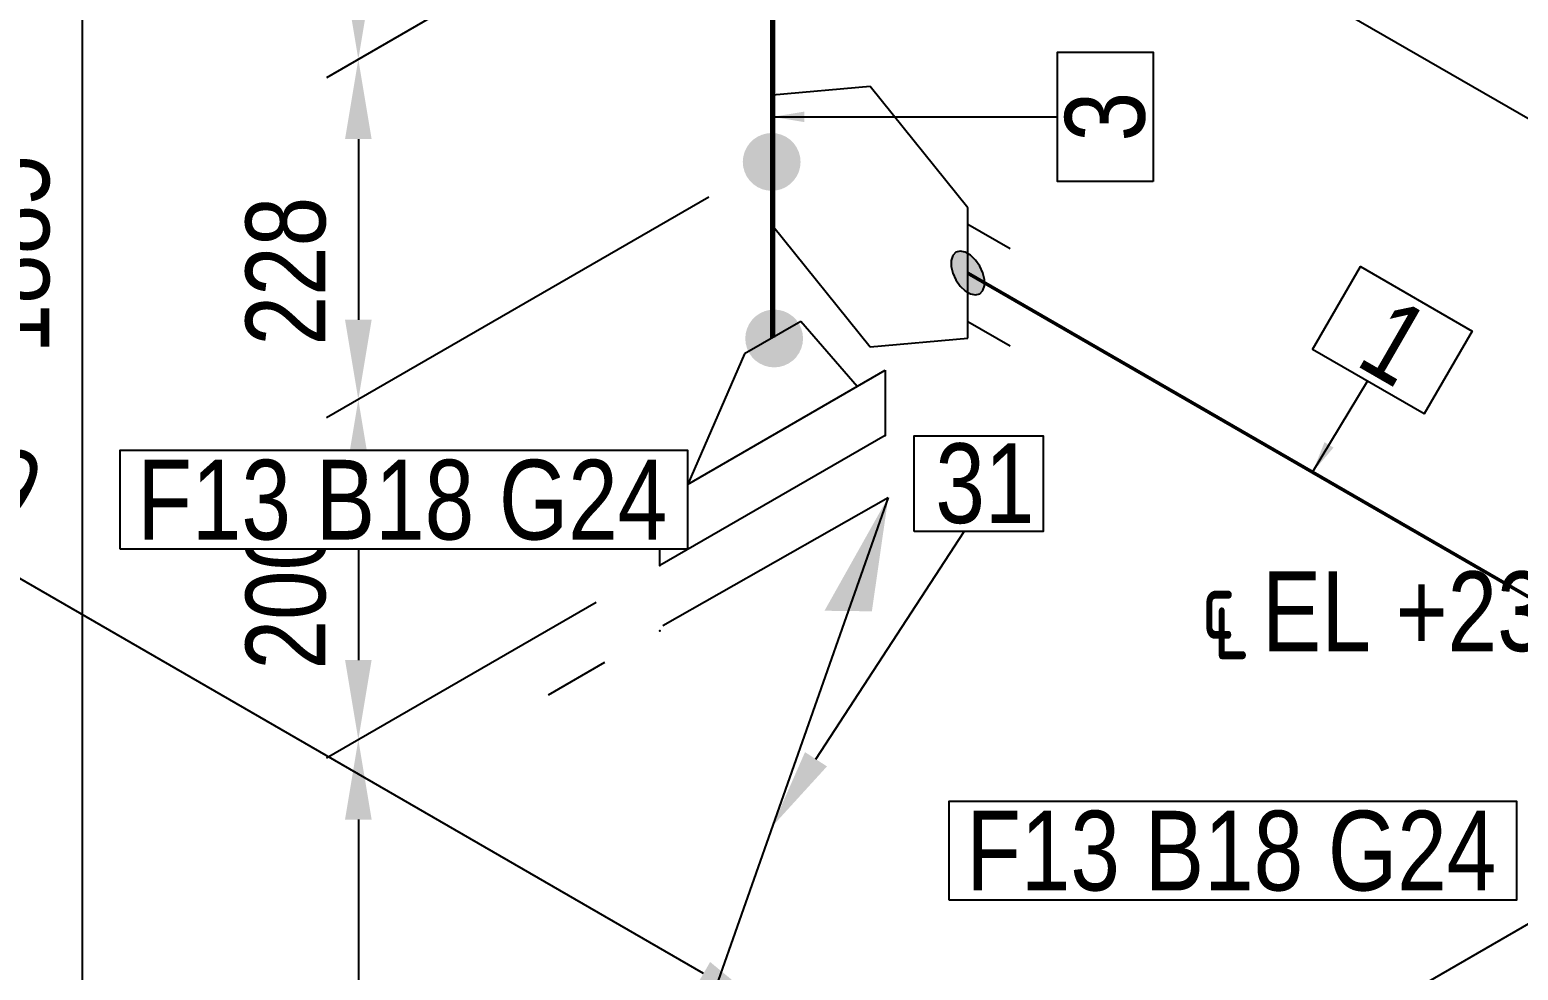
# Model space of a CAD drawing. Header units: millimetres. Extents: x 0 to 594, y 0 to 420.
# Drawn here: x 153.26 to 199.95, y 182.25 to 211.73 of the extents above; entities that cross this region are included whole.
import ezdxf
from ezdxf import colors
from ezdxf.entities.mleader import LeaderData, LeaderLine
from ezdxf.enums import TextEntityAlignment as Align
from ezdxf.math import Vec2, Vec3

# ---------------------------------------------------------------- set-up
doc = ezdxf.new("R2010")
doc.units = ezdxf.units.MM
doc.header["$LTSCALE"] = 0.25
for name, color, linetype in [('기호', 4, 'Continuous'), ('밸브', 4, 'Continuous'), ('용접', 1, 'Continuous'), ('주석', 7, 'Continuous'), ('치수', 1, 'Continuous')]:
    doc.layers.add(name, color=color, linetype=linetype)
doc.layers.add('파이프', color=3, linetype='Continuous', lineweight=70)
doc.layers.add('파이프 작은 보어', color=30, linetype='Continuous', lineweight=50)
doc.styles.add('AdskIsoAnnotation', font='arial.ttf', dxfattribs={"width": 0.8, "height": 1})
doc.styles.add('AdskIsoMetric', font='arial.ttf', dxfattribs={"width": 0.8, "height": 2.5})
doc.styles.add('AdskIsoMetric-30', font='arial.ttf', dxfattribs={"width": 0.8, "height": 2.5})
doc.styles.get("Standard").update_dxf_attribs({"font": 'arial.ttf'})
doc.dimstyles.new('AdskIsoMetric', dxfattribs={"dimtxt": 2.5, "dimasz": 2.5, "dimexe": 1, "dimexo": 2, "dimgap": 0.8, "dimtad": 1, "dimdec": 0, "dimrnd": 1, "dimzin": 0, "dimdsep": 46, "dimtxsty": 'AdskIsoMetric', "dimcen": 0, "dimclrt": 7, "dimadec": 0, "dimazin": 0, "dimtfac": 1, "dimtdec": 0, "dimtmove": 1, "dimatfit": 3, "dimfxl": 0, "dimfrac": 2, "dimtolj": 1, "dimtzin": 0, "dimarcsym": 0})

# ---------------------------------------------------------------- blocks, each defined once
blk = doc.blocks.new('화살표된 체크 밸브-2-Iso2DSkew180')
h = blk.add_hatch(color=256)
h.paths.add_polyline_path([(2.374, 6.741), (3.117, 6.732), (3.632, 10.313)], flags=0)
h.paths.add_polyline_path([(1.631, 6.75), (2.374, 6.741), (3.632, 10.313)], flags=0)
at = {"color": 0, "extrusion": (-0.707107, 0.408248, -0.57735)}
for p, q in [((3.627, 10.3), (-3.561, -10.112)), ((-3.444, 6.285), (3.627, 10.3)), ((-3.561, -10.112), (3.51, -6.097))]:
    blk.add_line(p, q, dxfattribs=at)
blk = doc.blocks.new('개스킷-1-IsoRight')
at = {"color": 0, "linetype": 'ByBlock', "lineweight": -2, "extrusion": (1, 0, 0)}
for p in [(-0.0442, 0.2296), (0.0442, 0.1786), (-0.0529, -0.1736), (0.0442, -0.2296)]:
    blk.add_point(p, dxfattribs=at)
blk = doc.blocks.new('플랜지WN-1-IsoRight')
at = {"color": 0, "linetype": 'ByBlock', "lineweight": -2, "extrusion": (0.707107, 0.408248, -0.57735)}
for p, q in [((0.0221, 0.1914), (0.1105, 0.1403)), ((0.0221, -0.2169), (0.0221, 0.1914)), ((0.0221, 0.1403), (-0.1105, 0.1148)), ((0.1105, 0.1403), (0.1105, -0.2679)), ((-0.1105, 0.1148), (-0.1105, 0.0128)), ((-0.1105, 0.0128), (0.0221, -0.1659)), ((0.1105, -0.2679), (0.0221, -0.2169))]:
    blk.add_line(p, q, dxfattribs=at)
blk = doc.blocks.new('*D70')
at = {"layer": 'Defpoints', "color": 0}
for p in [(209.138, 188.831), (209.138, 154.196), (196.148, 146.696)]:
    blk.add_point(p, dxfattribs=at)
at = {"layer": '치수', "color": 0, "lineweight": -2}
for p, q in [((207.138, 187.676), (195.148, 180.753)), ((196.148, 178.831), (196.148, 149.196)), ((207.138, 153.042), (195.148, 146.119))]:
    blk.add_line(p, q, dxfattribs=at)
at = {"layer": '치수', "color": 0}
for points in [[(195.731, 178.831), (196.564, 178.831), (196.148, 181.331)], [(195.731, 149.196), (196.564, 149.196), (196.148, 146.696)]]:
    blk.add_solid(points, dxfattribs=at)
at = {"layer": '치수', "color": 7, "insert": (193.882, 162.705), "char_height": 2.5, "attachment_point": 5, "rotation": 90, "style": 'AdskIsoMetric-30'}
blk.add_mtext('\\A1;390', dxfattribs=at)
blk = doc.blocks.new('*D71')
at = {"layer": 'Defpoints', "color": 0}
for p in [(176.56, 207.64), (209.138, 203.831), (209.138, 188.831)]:
    blk.add_point(p, dxfattribs=at)
at = {"layer": '치수', "color": 0, "lineweight": -2}
for p, q in [((178.725, 221.39), (206.973, 205.081)), ((209.138, 191.14), (209.138, 204.986))]:
    blk.add_line(p, q, dxfattribs=at)
at = {"layer": '치수', "color": 0}
for points in [[(178.934, 221.75), (178.517, 221.029), (176.56, 222.64)], [(207.181, 205.442), (206.765, 204.72), (209.138, 203.831)]]:
    blk.add_solid(points, dxfattribs=at)
at = {"layer": '치수', "color": 7, "insert": (192.629, 215.979), "char_height": 2.5, "attachment_point": 5, "rotation": 330, "style": 'AdskIsoMetric-30'}
blk.add_mtext('\\A1;303', dxfattribs=at)
blk = doc.blocks.new('*D74')
at = {"layer": 'Defpoints', "color": 0}
for p in [(143.983, 199.708), (143.983, 184.708), (176.56, 165.899)]:
    blk.add_point(p, dxfattribs=at)
at = {"layer": '치수', "color": 0, "lineweight": -2}
blk.add_line((174.395, 182.149), (146.148, 198.458), dxfattribs=at)
at = {"layer": '치수', "color": 0}
for points in [[(146.356, 198.818), (145.939, 198.097), (143.983, 199.708)], [(174.604, 182.51), (174.187, 181.788), (176.56, 180.899)]]:
    blk.add_solid(points, dxfattribs=at)
at = {"layer": '치수', "color": 7, "insert": (151.253, 198.127), "char_height": 2.5, "attachment_point": 5, "rotation": 330, "style": 'AdskIsoMetric-30'}
blk.add_mtext('\\A1;359', dxfattribs=at)
blk = doc.blocks.new('*D90')
at = {"layer": 'Defpoints', "color": 0}
for p in [(173.025, 236.675), (173.025, 216.263), (163.57, 210.804)]:
    blk.add_point(p, dxfattribs=at)
at = {"layer": '치수', "color": 0, "lineweight": -2}
for p, q in [((171.025, 235.52), (162.57, 230.639)), ((163.57, 228.716), (163.57, 213.304)), ((171.025, 215.108), (162.57, 210.227))]:
    blk.add_line(p, q, dxfattribs=at)
at = {"layer": '치수', "color": 0}
for points in [[(163.153, 228.716), (163.987, 228.716), (163.57, 231.216)], [(163.153, 213.304), (163.987, 213.304), (163.57, 210.804)]]:
    blk.add_solid(points, dxfattribs=at)
at = {"layer": '치수', "color": 7, "insert": (161.304, 219.702), "char_height": 2.5, "attachment_point": 5, "rotation": 90, "style": 'AdskIsoMetric-30'}
blk.add_mtext('\\A1;70', dxfattribs=at)
blk = doc.blocks.new('*D91')
at = {"layer": 'Defpoints', "color": 0}
for p in [(173.025, 216.263), (176.56, 207.64), (163.57, 200.14)]:
    blk.add_point(p, dxfattribs=at)
at = {"layer": '치수', "color": 0, "lineweight": -2}
for p, q in [((171.025, 215.108), (162.57, 210.227)), ((163.57, 208.304), (163.57, 202.64)), ((174.56, 206.485), (162.57, 199.562))]:
    blk.add_line(p, q, dxfattribs=at)
at = {"layer": '치수', "color": 0}
for points in [[(163.153, 208.304), (163.987, 208.304), (163.57, 210.804)], [(163.153, 202.64), (163.987, 202.64), (163.57, 200.14)]]:
    blk.add_solid(points, dxfattribs=at)
at = {"layer": '치수', "color": 7, "insert": (161.303, 204.163), "char_height": 2.5, "attachment_point": 5, "rotation": 90, "style": 'AdskIsoMetric-30'}
blk.add_mtext('\\A1;228', dxfattribs=at)
blk = doc.blocks.new('*D92')
at = {"layer": 'Defpoints', "color": 0}
for p in [(176.56, 207.64), (173.025, 194.934), (163.57, 189.475)]:
    blk.add_point(p, dxfattribs=at)
at = {"layer": '치수', "color": 0, "lineweight": -2}
for p, q in [((174.56, 206.485), (162.57, 199.562)), ((163.57, 197.64), (163.57, 191.975)), ((171.025, 193.779), (162.57, 188.898))]:
    blk.add_line(p, q, dxfattribs=at)
at = {"layer": '치수', "color": 0}
for points in [[(163.153, 197.64), (163.987, 197.64), (163.57, 200.14)], [(163.153, 191.975), (163.987, 191.975), (163.57, 189.475)]]:
    blk.add_solid(points, dxfattribs=at)
at = {"layer": '치수', "color": 7, "insert": (161.304, 194.007), "char_height": 2.5, "attachment_point": 5, "rotation": 90, "style": 'AdskIsoMetric-30'}
blk.add_mtext('\\A1;200', dxfattribs=at)
blk = doc.blocks.new('*D93')
at = {"layer": 'Defpoints', "color": 0}
for p in [(173.025, 194.934), (173.025, 174.522), (163.57, 169.063)]:
    blk.add_point(p, dxfattribs=at)
at = {"layer": '치수', "color": 0, "lineweight": -2}
for p, q in [((171.025, 193.779), (162.57, 188.898)), ((163.57, 186.975), (163.57, 171.563)), ((171.025, 173.367), (162.57, 168.486))]:
    blk.add_line(p, q, dxfattribs=at)
at = {"layer": '치수', "color": 0}
for points in [[(163.153, 186.975), (163.987, 186.975), (163.57, 189.475)], [(163.153, 171.563), (163.987, 171.563), (163.57, 169.063)]]:
    blk.add_solid(points, dxfattribs=at)
at = {"layer": '치수', "color": 7, "insert": (161.304, 178.977), "char_height": 2.5, "attachment_point": 5, "rotation": 90, "style": 'AdskIsoMetric-30'}
blk.add_mtext('\\A1;502', dxfattribs=at)
blk = doc.blocks.new('개스킷 해치 표식-1-IsoRight')
at = {"linetype": 'ByBlock', "lineweight": -2, "extrusion": (0.707107, 0.408248, -0.57735)}
blk.add_line((0, 0), (0, 0.1021), dxfattribs=at)
blk = doc.blocks.new('*D96')
at = {"layer": 'Defpoints', "color": 0}
for p in [(176.56, 275.675), (173.025, 151.152), (154.91, 140.693)]:
    blk.add_point(p, dxfattribs=at)
at = {"layer": '치수', "color": 0, "lineweight": -2}
for p, q in [((174.56, 274.521), (153.91, 262.598)), ((154.91, 260.675), (154.91, 143.193)), ((171.025, 149.997), (153.91, 140.116))]:
    blk.add_line(p, q, dxfattribs=at)
at = {"layer": '치수', "color": 0}
for points in [[(154.493, 260.675), (155.326, 260.675), (154.91, 263.175)], [(154.493, 143.193), (155.326, 143.193), (154.91, 140.693)]]:
    blk.add_solid(points, dxfattribs=at)
at = {"layer": '치수', "color": 7, "insert": (152.643, 204.689), "char_height": 2.5, "attachment_point": 5, "rotation": 90, "style": 'AdskIsoMetric-30'}
blk.add_mtext('\\A1;1885', dxfattribs=at)
blk = doc.blocks.new('Olet1-1-Iso2DSkew180')
at = {"color": 0, "linetype": 'ByBlock', "lineweight": -2, "extrusion": (-0.707107, -0.408248, 0.57735)}
for p, q in [((3.062, 2.315), (0, 2.041)), ((0, 2.041), (0, -2.041)), ((6.124, -1.494), (3.062, 2.315)), ((6.124, -5.577), (6.124, -1.494)), ((0, -2.041), (3.062, -5.85)), ((3.062, -5.85), (6.124, -5.577))]:
    blk.add_line(p, q, dxfattribs=at)
blk = doc.blocks.new('SocketWeld-2-IsoRight')
blk.add_hatch(color=256).paths.add_polyline_path([(0.0055, -0.0435), (0.0057, -0.0436), (0.006, -0.0436), (0.0062, -0.0436), (0.0064, -0.0437), (0.0066, -0.0437), (0.0068, -0.0438), (0.007, -0.0438), (0.0072, -0.0439), (0.0075, -0.0439), (0.0077, -0.0439), (0.0079, -0.044), (0.0081, -0.044), (0.0083, -0.0441), (0.0085, -0.0441), (0.0088, -0.0442), (0.009, -0.0442), (0.0092, -0.0443), (0.0094, -0.0443), (0.0096, -0.0443), (0.0098, -0.0444), (0.01, -0.0444), (0.0103, -0.0445), (0.0105, -0.0445), (0.0107, -0.0446), (0.0109, -0.0446), (0.0111, -0.0446), (0.0113, -0.0447), (0.0115, -0.0447), (0.0118, -0.0448), (0.012, -0.0448), (0.0122, -0.0449), (0.0124, -0.0449), (0.0126, -0.0449), (0.0128, -0.045), (0.013, -0.045), (0.0133, -0.0451), (0.0135, -0.0451), (0.0137, -0.0452), (0.0139, -0.0452), (0.0141, -0.0453), (0.0143, -0.0453), (0.0145, -0.0453), (0.0148, -0.0454), (0.015, -0.0454), (0.0152, -0.0455), (0.0154, -0.0455), (0.0156, -0.0456), (0.0158, -0.0456), (0.0161, -0.0456), (0.0161, -0.0456), (0.0162, -0.0456), (0.0164, -0.0455), (0.0166, -0.0455), (0.0168, -0.0455), (0.017, -0.0454), (0.0171, -0.0454), (0.0173, -0.0453), (0.0175, -0.0453), (0.0177, -0.0452), (0.0179, -0.0452), (0.0181, -0.0451), (0.0182, -0.0451), (0.0184, -0.045), (0.0186, -0.045), (0.0188, -0.0449), (0.019, -0.0449), (0.0192, -0.0448), (0.0193, -0.0448), (0.0195, -0.0447), (0.0197, -0.0447), (0.0199, -0.0446), (0.0201, -0.0446), (0.0203, -0.0445), (0.0204, -0.0445), (0.0206, -0.0444), (0.0208, -0.0444), (0.021, -0.0444), (0.0212, -0.0443), (0.0213, -0.0443), (0.0215, -0.0442), (0.0217, -0.0442), (0.0219, -0.0441), (0.0221, -0.0441), (0.0223, -0.044), (0.0224, -0.044), (0.0226, -0.0439), (0.0228, -0.0439), (0.023, -0.0438), (0.0232, -0.0438), (0.0234, -0.0437), (0.0235, -0.0437), (0.0237, -0.0436), (0.0239, -0.0436), (0.0241, -0.0435), (0.0243, -0.0435), (0.0245, -0.0434), (0.0246, -0.0434), (0.0248, -0.0433), (0.025, -0.0433), (0.025, -0.0433), (0.0251, -0.0432), (0.0253, -0.043), (0.0254, -0.0429), (0.0255, -0.0428), (0.0257, -0.0426), (0.0258, -0.0425), (0.0259, -0.0424), (0.0261, -0.0422), (0.0262, -0.0421), (0.0263, -0.042), (0.0265, -0.0418), (0.0266, -0.0417), (0.0267, -0.0416), (0.0269, -0.0414), (0.027, -0.0413), (0.0271, -0.0412), (0.0273, -0.041), (0.0274, -0.0409), (0.0275, -0.0408), (0.0277, -0.0406), (0.0278, -0.0405), (0.0279, -0.0403), (0.0281, -0.0402), (0.0282, -0.0401), (0.0283, -0.0399), (0.0284, -0.0398), (0.0286, -0.0397), (0.0287, -0.0395), (0.0288, -0.0394), (0.029, -0.0393), (0.0291, -0.0391), (0.0292, -0.039), (0.0294, -0.0389), (0.0295, -0.0387), (0.0296, -0.0386), (0.0298, -0.0385), (0.0299, -0.0383), (0.03, -0.0382), (0.0302, -0.0381), (0.0303, -0.0379), (0.0304, -0.0378), (0.0306, -0.0377), (0.0307, -0.0375), (0.0308, -0.0374), (0.031, -0.0373), (0.0311, -0.0371), (0.0312, -0.037), (0.0314, -0.0369), (0.0315, -0.0367), (0.0315, -0.0367), (0.0316, -0.0365), (0.0316, -0.0363), (0.0317, -0.0361), (0.0318, -0.0359), (0.0319, -0.0357), (0.0319, -0.0355), (0.032, -0.0353), (0.0321, -0.0351), (0.0321, -0.0349), (0.0322, -0.0346), (0.0323, -0.0344), (0.0323, -0.0342), (0.0324, -0.034), (0.0325, -0.0338), (0.0325, -0.0336), (0.0326, -0.0334), (0.0327, -0.0332), (0.0328, -0.033), (0.0328, -0.0328), (0.0329, -0.0326), (0.033, -0.0324), (0.033, -0.0322), (0.0331, -0.0319), (0.0332, -0.0317), (0.0332, -0.0315), (0.0333, -0.0313), (0.0334, -0.0311), (0.0335, -0.0309), (0.0335, -0.0307), (0.0336, -0.0305), (0.0337, -0.0303), (0.0337, -0.0301), (0.0338, -0.0299), (0.0339, -0.0297), (0.0339, -0.0295), (0.034, -0.0292), (0.0341, -0.029), (0.0342, -0.0288), (0.0342, -0.0286), (0.0343, -0.0284), (0.0344, -0.0282), (0.0344, -0.028), (0.0345, -0.0278), (0.0346, -0.0276), (0.0346, -0.0274), (0.0347, -0.0272), (0.0348, -0.027), (0.0349, -0.0268), (0.0349, -0.0265), (0.0349, -0.0265), (0.0349, -0.0263), (0.0349, -0.026), (0.0349, -0.0258), (0.0349, -0.0255), (0.0349, -0.0252), (0.0349, -0.025), (0.0349, -0.0247), (0.0349, -0.0245), (0.0349, -0.0242), (0.0349, -0.0239), (0.0349, -0.0237), (0.0349, -0.0234), (0.0349, -0.0232), (0.0349, -0.0229), (0.0349, -0.0226), (0.0349, -0.0224), (0.0349, -0.0221), (0.0349, -0.0219), (0.0349, -0.0216), (0.0349, -0.0213), (0.0349, -0.0211), (0.0349, -0.0208), (0.0349, -0.0206), (0.0349, -0.0203), (0.0349, -0.02), (0.0349, -0.0198), (0.0349, -0.0195), (0.0349, -0.0192), (0.0349, -0.019), (0.0349, -0.0187), (0.0349, -0.0185), (0.0349, -0.0182), (0.0349, -0.0179), (0.0349, -0.0177), (0.0349, -0.0174), (0.0349, -0.0172), (0.0349, -0.0169), (0.0349, -0.0166), (0.0349, -0.0164), (0.0349, -0.0161), (0.0349, -0.0159), (0.0349, -0.0156), (0.0349, -0.0153), (0.0349, -0.0151), (0.0349, -0.0148), (0.0349, -0.0146), (0.0349, -0.0143), (0.0349, -0.014), (0.0349, -0.0138), (0.0349, -0.0138), (0.0349, -0.0135), (0.0348, -0.0132), (0.0347, -0.0129), (0.0346, -0.0126), (0.0346, -0.0123), (0.0345, -0.012), (0.0344, -0.0118), (0.0344, -0.0115), (0.0343, -0.0112), (0.0342, -0.0109), (0.0342, -0.0106), (0.0341, -0.0103), (0.034, -0.01), (0.0339, -0.0097), (0.0339, -0.0095), (0.0338, -0.0092), (0.0337, -0.0089), (0.0337, -0.0086), (0.0336, -0.0083), (0.0335, -0.008), (0.0335, -0.0077), (0.0334, -0.0074), (0.0333, -0.0071), (0.0332, -0.0069), (0.0332, -0.0066), (0.0331, -0.0063), (0.033, -0.006), (0.033, -0.0057), (0.0329, -0.0054), (0.0328, -0.0051), (0.0328, -0.0048), (0.0327, -0.0046), (0.0326, -0.0043), (0.0325, -0.004), (0.0325, -0.0037), (0.0324, -0.0034), (0.0323, -0.0031), (0.0323, -0.0028), (0.0322, -0.0025), (0.0321, -0.0022), (0.0321, -0.002), (0.032, -0.0017), (0.0319, -0.0014), (0.0319, -0.0011), (0.0318, -0.0008), (0.0317, -0.0005), (0.0316, -0.0002), (0.0316, 0.0001), (0.0315, 0.0003), (0.0315, 0.0003), (0.0314, 0.0006), (0.0312, 0.0009), (0.0311, 0.0012), (0.031, 0.0015), (0.0308, 0.0018), (0.0307, 0.0021), (0.0306, 0.0024), (0.0304, 0.0026), (0.0303, 0.0029), (0.0302, 0.0032), (0.03, 0.0035), (0.0299, 0.0038), (0.0298, 0.0041), (0.0296, 0.0044), (0.0295, 0.0047), (0.0294, 0.0049), (0.0292, 0.0052), (0.0291, 0.0055), (0.029, 0.0058), (0.0288, 0.0061), (0.0287, 0.0064), (0.0286, 0.0067), (0.0284, 0.007), (0.0283, 0.0072), (0.0282, 0.0075), (0.0281, 0.0078), (0.0279, 0.0081), (0.0278, 0.0084), (0.0277, 0.0087), (0.0275, 0.009), (0.0274, 0.0093), (0.0273, 0.0095), (0.0271, 0.0098), (0.027, 0.0101), (0.0269, 0.0104), (0.0267, 0.0107), (0.0266, 0.011), (0.0265, 0.0113), (0.0263, 0.0116), (0.0262, 0.0118), (0.0261, 0.0121), (0.0259, 0.0124), (0.0258, 0.0127), (0.0257, 0.013), (0.0255, 0.0133), (0.0254, 0.0136), (0.0253, 0.0139), (0.0251, 0.0141), (0.025, 0.0144), (0.025, 0.0144), (0.0248, 0.0147), (0.0246, 0.015), (0.0245, 0.0152), (0.0243, 0.0155), (0.0241, 0.0157), (0.0239, 0.016), (0.0237, 0.0162), (0.0235, 0.0165), (0.0234, 0.0168), (0.0232, 0.017), (0.023, 0.0173), (0.0228, 0.0175), (0.0226, 0.0178), (0.0224, 0.0181), (0.0223, 0.0183), (0.0221, 0.0186), (0.0219, 0.0188), (0.0217, 0.0191), (0.0215, 0.0193), (0.0213, 0.0196), (0.0212, 0.0199), (0.021, 0.0201), (0.0208, 0.0204), (0.0206, 0.0206), (0.0204, 0.0209), (0.0203, 0.0212), (0.0201, 0.0214), (0.0199, 0.0217), (0.0197, 0.0219), (0.0195, 0.0222), (0.0193, 0.0225), (0.0192, 0.0227), (0.019, 0.023), (0.0188, 0.0232), (0.0186, 0.0235), (0.0184, 0.0237), (0.0182, 0.024), (0.0181, 0.0243), (0.0179, 0.0245), (0.0177, 0.0248), (0.0175, 0.025), (0.0173, 0.0253), (0.0171, 0.0256), (0.017, 0.0258), (0.0168, 0.0261), (0.0166, 0.0263), (0.0164, 0.0266), (0.0162, 0.0268), (0.0161, 0.0271), (0.0161, 0.0271), (0.0158, 0.0273), (0.0156, 0.0275), (0.0154, 0.0277), (0.0152, 0.0279), (0.015, 0.0281), (0.0148, 0.0283), (0.0145, 0.0285), (0.0143, 0.0287), (0.0141, 0.0289), (0.0139, 0.0292), (0.0137, 0.0294), (0.0135, 0.0296), (0.0133, 0.0298), (0.013, 0.03), (0.0128, 0.0302), (0.0126, 0.0304), (0.0124, 0.0306), (0.0122, 0.0308), (0.012, 0.031), (0.0118, 0.0312), (0.0115, 0.0314), (0.0113, 0.0316), (0.0111, 0.0318), (0.0109, 0.032), (0.0107, 0.0322), (0.0105, 0.0324), (0.0103, 0.0326), (0.01, 0.0328), (0.0098, 0.033), (0.0096, 0.0332), (0.0094, 0.0334), (0.0092, 0.0337), (0.009, 0.0339), (0.0088, 0.0341), (0.0085, 0.0343), (0.0083, 0.0345), (0.0081, 0.0347), (0.0079, 0.0349), (0.0077, 0.0351), (0.0075, 0.0353), (0.0072, 0.0355), (0.007, 0.0357), (0.0068, 0.0359), (0.0066, 0.0361), (0.0064, 0.0363), (0.0062, 0.0365), (0.006, 0.0367), (0.0057, 0.0369), (0.0055, 0.0371), (0.0055, 0.0371), (0.0053, 0.0373), (0.0051, 0.0374), (0.0049, 0.0375), (0.0046, 0.0377), (0.0044, 0.0378), (0.0042, 0.0379), (0.004, 0.038), (0.0037, 0.0382), (0.0035, 0.0383), (0.0033, 0.0384), (0.003, 0.0386), (0.0028, 0.0387), (0.0026, 0.0388), (0.0024, 0.039), (0.0021, 0.0391), (0.0019, 0.0392), (0.0017, 0.0393), (0.0015, 0.0395), (0.0012, 0.0396), (0.001, 0.0397), (0.0008, 0.0399), (0.0006, 0.04), (0.0003, 0.0401), (0.0001, 0.0403), (-0.0001, 0.0404), (-0.0003, 0.0405), (-0.0006, 0.0406), (-0.0008, 0.0408), (-0.001, 0.0409), (-0.0012, 0.041), (-0.0015, 0.0412), (-0.0017, 0.0413), (-0.0019, 0.0414), (-0.0021, 0.0416), (-0.0024, 0.0417), (-0.0026, 0.0418), (-0.0028, 0.042), (-0.003, 0.0421), (-0.0033, 0.0422), (-0.0035, 0.0423), (-0.0037, 0.0425), (-0.004, 0.0426), (-0.0042, 0.0427), (-0.0044, 0.0429), (-0.0046, 0.043), (-0.0049, 0.0431), (-0.0051, 0.0433), (-0.0053, 0.0434), (-0.0055, 0.0435), (-0.0055, 0.0435), (-0.0057, 0.0436), (-0.006, 0.0436), (-0.0062, 0.0436), (-0.0064, 0.0437), (-0.0066, 0.0437), (-0.0068, 0.0438), (-0.007, 0.0438), (-0.0072, 0.0439), (-0.0075, 0.0439), (-0.0077, 0.0439), (-0.0079, 0.044), (-0.0081, 0.044), (-0.0083, 0.0441), (-0.0085, 0.0441), (-0.0088, 0.0442), (-0.009, 0.0442), (-0.0092, 0.0443), (-0.0094, 0.0443), (-0.0096, 0.0443), (-0.0098, 0.0444), (-0.01, 0.0444), (-0.0103, 0.0445), (-0.0105, 0.0445), (-0.0107, 0.0446), (-0.0109, 0.0446), (-0.0111, 0.0446), (-0.0113, 0.0447), (-0.0115, 0.0447), (-0.0118, 0.0448), (-0.012, 0.0448), (-0.0122, 0.0449), (-0.0124, 0.0449), (-0.0126, 0.0449), (-0.0128, 0.045), (-0.013, 0.045), (-0.0133, 0.0451), (-0.0135, 0.0451), (-0.0137, 0.0452), (-0.0139, 0.0452), (-0.0141, 0.0453), (-0.0143, 0.0453), (-0.0145, 0.0453), (-0.0148, 0.0454), (-0.015, 0.0454), (-0.0152, 0.0455), (-0.0154, 0.0455), (-0.0156, 0.0456), (-0.0158, 0.0456), (-0.0161, 0.0456), (-0.0161, 0.0456), (-0.0162, 0.0456), (-0.0164, 0.0455), (-0.0166, 0.0455), (-0.0168, 0.0455), (-0.017, 0.0454), (-0.0171, 0.0454), (-0.0173, 0.0453), (-0.0175, 0.0453), (-0.0177, 0.0452), (-0.0179, 0.0452), (-0.0181, 0.0451), (-0.0182, 0.0451), (-0.0184, 0.045), (-0.0186, 0.045), (-0.0188, 0.0449), (-0.019, 0.0449), (-0.0192, 0.0448), (-0.0193, 0.0448), (-0.0195, 0.0447), (-0.0197, 0.0447), (-0.0199, 0.0446), (-0.0201, 0.0446), (-0.0203, 0.0445), (-0.0204, 0.0445), (-0.0206, 0.0444), (-0.0208, 0.0444), (-0.021, 0.0444), (-0.0212, 0.0443), (-0.0213, 0.0443), (-0.0215, 0.0442), (-0.0217, 0.0442), (-0.0219, 0.0441), (-0.0221, 0.0441), (-0.0223, 0.044), (-0.0224, 0.044), (-0.0226, 0.0439), (-0.0228, 0.0439), (-0.023, 0.0438), (-0.0232, 0.0438), (-0.0234, 0.0437), (-0.0235, 0.0437), (-0.0237, 0.0436), (-0.0239, 0.0436), (-0.0241, 0.0435), (-0.0243, 0.0435), (-0.0245, 0.0434), (-0.0246, 0.0434), (-0.0248, 0.0433), (-0.025, 0.0433), (-0.025, 0.0433), (-0.0251, 0.0432), (-0.0253, 0.043), (-0.0254, 0.0429), (-0.0255, 0.0428), (-0.0257, 0.0426), (-0.0258, 0.0425), (-0.0259, 0.0424), (-0.0261, 0.0422), (-0.0262, 0.0421), (-0.0263, 0.042), (-0.0265, 0.0418), (-0.0266, 0.0417), (-0.0267, 0.0416), (-0.0269, 0.0414), (-0.027, 0.0413), (-0.0271, 0.0412), (-0.0273, 0.041), (-0.0274, 0.0409), (-0.0275, 0.0408), (-0.0277, 0.0406), (-0.0278, 0.0405), (-0.0279, 0.0403), (-0.0281, 0.0402), (-0.0282, 0.0401), (-0.0283, 0.0399), (-0.0284, 0.0398), (-0.0286, 0.0397), (-0.0287, 0.0395), (-0.0288, 0.0394), (-0.029, 0.0393), (-0.0291, 0.0391), (-0.0292, 0.039), (-0.0294, 0.0389), (-0.0295, 0.0387), (-0.0296, 0.0386), (-0.0298, 0.0385), (-0.0299, 0.0383), (-0.03, 0.0382), (-0.0302, 0.0381), (-0.0303, 0.0379), (-0.0304, 0.0378), (-0.0306, 0.0377), (-0.0307, 0.0375), (-0.0308, 0.0374), (-0.031, 0.0373), (-0.0311, 0.0371), (-0.0312, 0.037), (-0.0314, 0.0369), (-0.0315, 0.0367), (-0.0315, 0.0367), (-0.0316, 0.0365), (-0.0316, 0.0363), (-0.0317, 0.0361), (-0.0318, 0.0359), (-0.0319, 0.0357), (-0.0319, 0.0355), (-0.032, 0.0353), (-0.0321, 0.0351), (-0.0321, 0.0349), (-0.0322, 0.0346), (-0.0323, 0.0344), (-0.0323, 0.0342), (-0.0324, 0.034), (-0.0325, 0.0338), (-0.0325, 0.0336), (-0.0326, 0.0334), (-0.0327, 0.0332), (-0.0328, 0.033), (-0.0328, 0.0328), (-0.0329, 0.0326), (-0.033, 0.0324), (-0.033, 0.0322), (-0.0331, 0.0319), (-0.0332, 0.0317), (-0.0332, 0.0315), (-0.0333, 0.0313), (-0.0334, 0.0311), (-0.0335, 0.0309), (-0.0335, 0.0307), (-0.0336, 0.0305), (-0.0337, 0.0303), (-0.0337, 0.0301), (-0.0338, 0.0299), (-0.0339, 0.0297), (-0.0339, 0.0295), (-0.034, 0.0292), (-0.0341, 0.029), (-0.0342, 0.0288), (-0.0342, 0.0286), (-0.0343, 0.0284), (-0.0344, 0.0282), (-0.0344, 0.028), (-0.0345, 0.0278), (-0.0346, 0.0276), (-0.0346, 0.0274), (-0.0347, 0.0272), (-0.0348, 0.027), (-0.0349, 0.0268), (-0.0349, 0.0265), (-0.0349, 0.0265), (-0.0349, 0.0263), (-0.0349, 0.026), (-0.0349, 0.0258), (-0.0349, 0.0255), (-0.0349, 0.0252), (-0.0349, 0.025), (-0.0349, 0.0247), (-0.0349, 0.0245), (-0.0349, 0.0242), (-0.0349, 0.0239), (-0.0349, 0.0237), (-0.0349, 0.0234), (-0.0349, 0.0232), (-0.0349, 0.0229), (-0.0349, 0.0226), (-0.0349, 0.0224), (-0.0349, 0.0221), (-0.0349, 0.0219), (-0.0349, 0.0216), (-0.0349, 0.0213), (-0.0349, 0.0211), (-0.0349, 0.0208), (-0.0349, 0.0206), (-0.0349, 0.0203), (-0.0349, 0.02), (-0.0349, 0.0198), (-0.0349, 0.0195), (-0.0349, 0.0192), (-0.0349, 0.019), (-0.0349, 0.0187), (-0.0349, 0.0185), (-0.0349, 0.0182), (-0.0349, 0.0179), (-0.0349, 0.0177), (-0.0349, 0.0174), (-0.0349, 0.0172), (-0.0349, 0.0169), (-0.0349, 0.0166), (-0.0349, 0.0164), (-0.0349, 0.0161), (-0.0349, 0.0159), (-0.0349, 0.0156), (-0.0349, 0.0153), (-0.0349, 0.0151), (-0.0349, 0.0148), (-0.0349, 0.0146), (-0.0349, 0.0143), (-0.0349, 0.014), (-0.0349, 0.0138), (-0.0349, 0.0138), (-0.0349, 0.0135), (-0.0348, 0.0132), (-0.0347, 0.0129), (-0.0346, 0.0126), (-0.0346, 0.0123), (-0.0345, 0.012), (-0.0344, 0.0118), (-0.0344, 0.0115), (-0.0343, 0.0112), (-0.0342, 0.0109), (-0.0342, 0.0106), (-0.0341, 0.0103), (-0.034, 0.01), (-0.0339, 0.0097), (-0.0339, 0.0095), (-0.0338, 0.0092), (-0.0337, 0.0089), (-0.0337, 0.0086), (-0.0336, 0.0083), (-0.0335, 0.008), (-0.0335, 0.0077), (-0.0334, 0.0074), (-0.0333, 0.0071), (-0.0332, 0.0069), (-0.0332, 0.0066), (-0.0331, 0.0063), (-0.033, 0.006), (-0.033, 0.0057), (-0.0329, 0.0054), (-0.0328, 0.0051), (-0.0328, 0.0048), (-0.0327, 0.0046), (-0.0326, 0.0043), (-0.0325, 0.004), (-0.0325, 0.0037), (-0.0324, 0.0034), (-0.0323, 0.0031), (-0.0323, 0.0028), (-0.0322, 0.0025), (-0.0321, 0.0022), (-0.0321, 0.002), (-0.032, 0.0017), (-0.0319, 0.0014), (-0.0319, 0.0011), (-0.0318, 0.0008), (-0.0317, 0.0005), (-0.0316, 0.0002), (-0.0316, -0.0001), (-0.0315, -0.0003), (-0.0315, -0.0003), (-0.0314, -0.0006), (-0.0312, -0.0009), (-0.0311, -0.0012), (-0.031, -0.0015), (-0.0308, -0.0018), (-0.0307, -0.0021), (-0.0306, -0.0024), (-0.0304, -0.0026), (-0.0303, -0.0029), (-0.0302, -0.0032), (-0.03, -0.0035), (-0.0299, -0.0038), (-0.0298, -0.0041), (-0.0296, -0.0044), (-0.0295, -0.0047), (-0.0294, -0.0049), (-0.0292, -0.0052), (-0.0291, -0.0055), (-0.029, -0.0058), (-0.0288, -0.0061), (-0.0287, -0.0064), (-0.0286, -0.0067), (-0.0284, -0.007), (-0.0283, -0.0072), (-0.0282, -0.0075), (-0.0281, -0.0078), (-0.0279, -0.0081), (-0.0278, -0.0084), (-0.0277, -0.0087), (-0.0275, -0.009), (-0.0274, -0.0093), (-0.0273, -0.0095), (-0.0271, -0.0098), (-0.027, -0.0101), (-0.0269, -0.0104), (-0.0267, -0.0107), (-0.0266, -0.011), (-0.0265, -0.0113), (-0.0263, -0.0116), (-0.0262, -0.0118), (-0.0261, -0.0121), (-0.0259, -0.0124), (-0.0258, -0.0127), (-0.0257, -0.013), (-0.0255, -0.0133), (-0.0254, -0.0136), (-0.0253, -0.0139), (-0.0251, -0.0141), (-0.025, -0.0144), (-0.025, -0.0144), (-0.0248, -0.0147), (-0.0246, -0.015), (-0.0245, -0.0152), (-0.0243, -0.0155), (-0.0241, -0.0157), (-0.0239, -0.016), (-0.0237, -0.0162), (-0.0235, -0.0165), (-0.0234, -0.0168), (-0.0232, -0.017), (-0.023, -0.0173), (-0.0228, -0.0175), (-0.0226, -0.0178), (-0.0224, -0.0181), (-0.0223, -0.0183), (-0.0221, -0.0186), (-0.0219, -0.0188), (-0.0217, -0.0191), (-0.0215, -0.0193), (-0.0213, -0.0196), (-0.0212, -0.0199), (-0.021, -0.0201), (-0.0208, -0.0204), (-0.0206, -0.0206), (-0.0204, -0.0209), (-0.0203, -0.0212), (-0.0201, -0.0214), (-0.0199, -0.0217), (-0.0197, -0.0219), (-0.0195, -0.0222), (-0.0193, -0.0225), (-0.0192, -0.0227), (-0.019, -0.023), (-0.0188, -0.0232), (-0.0186, -0.0235), (-0.0184, -0.0237), (-0.0182, -0.024), (-0.0181, -0.0243), (-0.0179, -0.0245), (-0.0177, -0.0248), (-0.0175, -0.025), (-0.0173, -0.0253), (-0.0171, -0.0256), (-0.017, -0.0258), (-0.0168, -0.0261), (-0.0166, -0.0263), (-0.0164, -0.0266), (-0.0162, -0.0268), (-0.0161, -0.0271), (-0.0161, -0.0271), (-0.0158, -0.0273), (-0.0156, -0.0275), (-0.0154, -0.0277), (-0.0152, -0.0279), (-0.015, -0.0281), (-0.0148, -0.0283), (-0.0145, -0.0285), (-0.0143, -0.0287), (-0.0141, -0.0289), (-0.0139, -0.0292), (-0.0137, -0.0294), (-0.0135, -0.0296), (-0.0133, -0.0298), (-0.013, -0.03), (-0.0128, -0.0302), (-0.0126, -0.0304), (-0.0124, -0.0306), (-0.0122, -0.0308), (-0.012, -0.031), (-0.0118, -0.0312), (-0.0115, -0.0314), (-0.0113, -0.0316), (-0.0111, -0.0318), (-0.0109, -0.032), (-0.0107, -0.0322), (-0.0105, -0.0324), (-0.0103, -0.0326), (-0.01, -0.0328), (-0.0098, -0.033), (-0.0096, -0.0332), (-0.0094, -0.0334), (-0.0092, -0.0337), (-0.009, -0.0339), (-0.0088, -0.0341), (-0.0085, -0.0343), (-0.0083, -0.0345), (-0.0081, -0.0347), (-0.0079, -0.0349), (-0.0077, -0.0351), (-0.0075, -0.0353), (-0.0072, -0.0355), (-0.007, -0.0357), (-0.0068, -0.0359), (-0.0066, -0.0361), (-0.0064, -0.0363), (-0.0062, -0.0365), (-0.006, -0.0367), (-0.0057, -0.0369), (-0.0055, -0.0371), (-0.0055, -0.0371), (-0.0053, -0.0373), (-0.0051, -0.0374), (-0.0049, -0.0375), (-0.0046, -0.0377), (-0.0044, -0.0378), (-0.0042, -0.0379), (-0.004, -0.038), (-0.0037, -0.0382), (-0.0035, -0.0383), (-0.0033, -0.0384), (-0.003, -0.0386), (-0.0028, -0.0387), (-0.0026, -0.0388), (-0.0024, -0.039), (-0.0021, -0.0391), (-0.0019, -0.0392), (-0.0017, -0.0393), (-0.0015, -0.0395), (-0.0012, -0.0396), (-0.001, -0.0397), (-0.0008, -0.0399), (-0.0006, -0.04), (-0.0003, -0.0401), (-0.0001, -0.0403), (0.0001, -0.0404), (0.0003, -0.0405), (0.0006, -0.0406), (0.0008, -0.0408), (0.001, -0.0409), (0.0012, -0.041), (0.0015, -0.0412), (0.0017, -0.0413), (0.0019, -0.0414), (0.0021, -0.0416), (0.0024, -0.0417), (0.0026, -0.0418), (0.0028, -0.042), (0.003, -0.0421), (0.0033, -0.0422), (0.0035, -0.0423), (0.0037, -0.0425), (0.004, -0.0426), (0.0042, -0.0427), (0.0044, -0.0429), (0.0046, -0.043), (0.0049, -0.0431), (0.0051, -0.0433), (0.0053, -0.0434)], flags=0)
at = {"color": 0, "linetype": 'ByBlock', "lineweight": -2, "extrusion": (-0.707107, -0.408248, 0.57735)}
for p, q in [((-0.0884, 0.1531), (0, 0.1021)), ((0, 0.1021), (0, -0.1021)), ((-0.0315, 0.0367), (-0.0349, 0.0265)), ((-0.025, 0.0433), (-0.0315, 0.0367)), ((-0.0161, 0.0456), (-0.025, 0.0433)), ((-0.0055, 0.0435), (-0.0161, 0.0456)), ((0.0055, 0.0371), (-0.0055, 0.0435)), ((0.0161, 0.0271), (0.0055, 0.0371)), ((-0.0349, 0.0265), (-0.0349, 0.0138)), ((-0.0349, 0.0138), (-0.0315, -0.0003)), ((0.025, 0.0144), (0.0161, 0.0271)), ((0.0315, 0.0003), (0.025, 0.0144)), ((0.0349, -0.0138), (0.0315, 0.0003)), ((-0.0315, -0.0003), (-0.025, -0.0144)), ((-0.025, -0.0144), (-0.0161, -0.0271)), ((-0.0161, -0.0271), (-0.0055, -0.0371)), ((0.0315, -0.0367), (0.0349, -0.0265)), ((0.0349, -0.0265), (0.0349, -0.0138)), ((0, -0.1021), (-0.0884, -0.051)), ((-0.0055, -0.0371), (0.0055, -0.0435)), ((0.0055, -0.0435), (0.0161, -0.0456)), ((0.0161, -0.0456), (0.025, -0.0433)), ((0.025, -0.0433), (0.0315, -0.0367))]:
    blk.add_line(p, q, dxfattribs=at)
blk = doc.blocks.new('Buttweld')
at = {"lineweight": -2}
blk.add_hatch(color=0, dxfattribs=at).paths.add_polyline_path([(0.044, -0.0026), (0.0433, 0.0053), (0.0413, 0.0129), (0.0379, 0.02), (0.0334, 0.0265), (0.0278, 0.0321), (0.0214, 0.0366), (0.0142, 0.0399), (0.0066, 0.042), (-0.0013, 0.0427), (-0.0091, 0.042), (-0.0168, 0.0399), (-0.0239, 0.0366), (-0.0304, 0.0321), (-0.036, 0.0265), (-0.0405, 0.02), (-0.0438, 0.0129), (-0.0459, 0.0053), (-0.0466, -0.0026), (-0.0459, -0.0105), (-0.0438, -0.0181), (-0.0405, -0.0252), (-0.036, -0.0317), (-0.0304, -0.0373), (-0.0239, -0.0418), (-0.0168, -0.0452), (-0.0091, -0.0472), (-0.0013, -0.0479), (0.0066, -0.0472), (0.0142, -0.0452), (0.0214, -0.0418), (0.0278, -0.0373), (0.0334, -0.0317), (0.0379, -0.0252), (0.0413, -0.0181), (0.0433, -0.0105)], is_closed=False, flags=0)
blk = doc.blocks.new('AnnoRect')
at = {"color": 0, "linetype": 'ByBlock', "lineweight": -2}
blk.add_wipeout([(-0.8095, -0.6), (-0.8095, 0.6), (0.8095, 0.6), (0.8095, -0.6)], dxfattribs=at)
blk.add_lwpolyline([(-0.8095, -0.6), (-0.8095, 0.6), (0.8095, 0.6), (0.8095, -0.6)], close=True, dxfattribs=at)
at = {"color": 0, "linetype": 'ByBlock', "lineweight": -2, "style": 'AdskIsoAnnotation', "width": 0.8}
blk.add_attdef('XX', text='', height=1, dxfattribs=at).set_placement((0, 0), align=Align.MIDDLE_CENTER)

msp = doc.modelspace()

# ---------------------------------------------------------------- linework, layer by layer
at = {"layer": '파이프'}
msp.add_lwpolyline([(176.56, 213.201), (176.56, 202.079)], dxfattribs=at)
at = {"layer": '파이프 작은 보어'}
msp.add_lwpolyline([(203.835, 191.893), (182.684, 204.104)], dxfattribs=at)

# ---------------------------------------------------------------- block references
at = {"layer": '기호'}
msp.add_blockref('Olet1-1-Iso2DSkew180', (176.56, 207.64), dxfattribs=at)
at = {"layer": '밸브', "xscale": 20, "yscale": 20, "zscale": 20}
for name, p, rotation in [('플랜지WN-1-IsoRight', (176.56, 199.527), 299.9999999999422), ('개스킷-1-IsoRight', (176.56, 195.955), 119.9999999998556)]:
    msp.add_blockref(name, p, dxfattribs=dict(at, rotation=rotation))
at = {"layer": '밸브'}
msp.add_blockref('화살표된 체크 밸브-2-Iso2DSkew180', (176.56, 186.769), dxfattribs=at)
at = {"layer": '용접', "xscale": 20, "yscale": 20, "zscale": 20}
msp.add_blockref('Buttweld', (176.56, 207.64), dxfattribs=at)
at = {"layer": '용접'}
for name, p, xscale, yscale, zscale, rotation in [('SocketWeld-2-IsoRight', (182.684, 204.104), 15, 15, 15, 179.999999999953), ('Buttweld', (176.56, 202.079), 20, 20, 20, 89.9999999998122)]:
    msp.add_blockref(name, p, dxfattribs=dict(at, xscale=xscale, yscale=yscale, zscale=zscale, rotation=rotation))
at = {"layer": '치수', "xscale": 20, "yscale": 20, "zscale": 20, "rotation": 119.9999999999297}
msp.add_blockref('개스킷 해치 표식-1-IsoRight', (171.293, 191.893), dxfattribs=at)

# ---------------------------------------------------------------- texts
at = {"layer": '주석', "insert": (190, 192), "char_height": 2.5, "attachment_point": 7, "style": 'AdskIsoAnnotation'}
msp.add_mtext('{\\Q0;℄ EL +2381}', dxfattribs=at)

# ---------------------------------------------------------------- dimensions: what is measured, and where the dimension line sits
at = {"layer": '치수'}
for base, p1, p2, angle, text, override, picture, middle in [((154.91, 140.693), (176.56, 275.675), (173.025, 151.152), 270, '1885', {"dimtad": 0, "dimlfac": 15.136157, "dimtxsty": 'AdskIsoMetric-30', "dimse1": 0, "dimse2": 0, "dimsd1": 0, "dimsd2": 0, "dimtmove": 1}, '*D96', (152.643, 204.689)), ((163.57, 210.804), (173.025, 236.675), (173.025, 216.263), 270, '70', {"dimtad": 0, "dimlfac": 3.421937, "dimtxsty": 'AdskIsoMetric-30', "dimse1": 0, "dimse2": 0, "dimsd1": 0, "dimsd2": 0, "dimtmove": 1}, '*D90', (161.304, 219.702)), ((209.138, 203.831), (176.56, 207.64), (209.138, 188.831), 330, '303', {"dimtad": 0, "dimlfac": 8.043745, "dimtxsty": 'AdskIsoMetric-30', "dimse1": 1, "dimse2": 0, "dimsd1": 0, "dimsd2": 0, "dimtmove": 1}, '*D71', (192.629, 215.979)), ((163.57, 200.14), (173.025, 216.263), (176.56, 207.64), 270, '228', {"dimtad": 0, "dimlfac": 26.452764, "dimtxsty": 'AdskIsoMetric-30', "dimse1": 0, "dimse2": 0, "dimsd1": 0, "dimsd2": 0, "dimtmove": 1}, '*D91', (161.303, 204.163)), ((163.57, 189.475), (176.56, 207.64), (173.025, 194.934), 270, '200', {"dimtad": 0, "dimlfac": 15.715498, "dimtxsty": 'AdskIsoMetric-30', "dimse1": 0, "dimse2": 0, "dimsd1": 0, "dimsd2": 0, "dimtmove": 1}, '*D92', (161.304, 194.007)), ((143.983, 199.708), (176.56, 165.899), (143.983, 184.708), 150, '359', {"dimtad": 0, "dimlfac": 9.555496, "dimtxsty": 'AdskIsoMetric-30', "dimse1": 1, "dimse2": 1, "dimsd1": 0, "dimsd2": 0, "dimtmove": 1}, '*D74', (151.253, 198.127)), ((163.57, 169.063), (173.025, 194.934), (173.025, 174.522), 270, '502', {"dimtad": 0, "dimlfac": 24.575731, "dimtxsty": 'AdskIsoMetric-30', "dimse1": 0, "dimse2": 0, "dimsd1": 0, "dimsd2": 0, "dimtmove": 1}, '*D93', (161.304, 178.977)), ((196.148, 146.696), (209.138, 188.831), (209.138, 154.196), 270, '390', {"dimtad": 0, "dimlfac": 11.27105, "dimtxsty": 'AdskIsoMetric-30', "dimse1": 0, "dimse2": 0, "dimsd1": 0, "dimsd2": 0, "dimtmove": 1}, '*D70', (193.882, 162.705))]:
    dim = msp.add_linear_dim(base=base, p1=p1, p2=p2, angle=angle, text=text, dimstyle='AdskIsoMetric', override=override, dxfattribs=at)
    dim.commit()
    dim.dimension.update_dxf_attribs({"geometry": picture, "text_midpoint": middle, "dimtype": 160})

# ---------------------------------------------------------------- leaders
at = {"layer": '주석'}
ml = msp.add_multileader_mtext('Standard', dxfattribs=at)
ml.set_content('')
ml.set_leader_properties()
ml.build(insert=Vec2(0, 0))
ml.multileader.update_dxf_attribs({"dogleg_length": 0, "arrow_head_size": 0})
ctx = ml.context
ctx.base_point, ctx.arrow_head_size = Vec3(185.5, 209), 0
notes = []
notes.append((ctx, [(0, (1, 1, 0), (185.5, 209), (-1, 0), 0, [(0, [(176.56, 209)], 0, [])])]))
ctx.mtext, ml.multileader.dxf.content_type = None, 0
ml = msp.add_multileader_mtext('Standard', dxfattribs=at)
ml.set_content('')
ml.set_leader_properties()
ml.build(insert=Vec2(0, 0))
ml.multileader.update_dxf_attribs({"dogleg_length": 0, "arrow_head_size": 0})
ctx = ml.context
ctx.base_point, ctx.arrow_head_size = Vec3(195.224, 200.716), 0
notes.append((ctx, [(0, (1, 1, 0), (195.224, 200.716), (-1, 0), 0, [(0, [(193.497, 197.861)], 0, [])])]))
ctx.mtext, ml.multileader.dxf.content_type = None, 0
ml = msp.add_multileader_mtext('Standard', dxfattribs=at)
ml.set_content('')
ml.set_leader_properties()
ml.build(insert=Vec2(0, 0))
ml.multileader.update_dxf_attribs({"dogleg_length": 0, "arrow_head_size": 2.5})
ctx = ml.context
ctx.base_point, ctx.arrow_head_size = Vec3(182.571, 196), 2.5
notes.append((ctx, [(0, (1, 1, 0), (182.571, 196), (-1, 0), 0, [(0, [(176.56, 186.769)], 0, [])])]))
ctx.mtext, ml.multileader.dxf.content_type = None, 0
for ctx, leaders in notes:
    for number, flags, end, landing, length, lines in leaders:
        leader = LeaderData()
        leader.index, (leader.has_last_leader_line, leader.has_dogleg_vector, leader.attachment_direction) = number, flags
        leader.last_leader_point, leader.dogleg_vector, leader.dogleg_length = Vec3(end), Vec3(landing), length
        for number, points, colour, breaks in lines:
            line = LeaderLine()
            line.index, line.vertices, line.color, line.breaks = number, Vec3.list(points), colors.encode_raw_color(colour), breaks
            leader.lines.append(line)
        ctx.leaders.append(leader)

# ---------------------------------------------------------------- next in the draw order: block references
ref = msp.add_blockref('AnnoRect', (187, 209), dxfattribs=dict(at, xscale=2.5, yscale=2.5, zscale=2.5, rotation=89.99999999993985))
ref.add_attrib('XX_001', '3', (188.233, 208.228), dxfattribs={"layer": '0', "color": 0, "linetype": 'ByBlock', "lineweight": -2, "height": 2.5, "rotation": 90, "style": 'AdskIsoAnnotation', "width": 0.8})
ref = msp.add_blockref('AnnoRect', (196, 202), dxfattribs=dict(at, xscale=2.500000000000001, yscale=2.500000000000001, zscale=2.500000000000001, rotation=329.999999999953))
ref.add_attrib('XX_001', '1', (194.79, 201.249), dxfattribs={"layer": '0', "color": 0, "linetype": 'ByBlock', "lineweight": -2, "height": 2.5, "rotation": 330, "style": 'AdskIsoAnnotation', "width": 0.8})
ref = msp.add_blockref('AnnoRect', (183.024, 197.5), dxfattribs=dict(at, xscale=2.5, yscale=2.5, zscale=2.5))
ref.add_attrib('XX_001', '31', (181.668, 196.267), dxfattribs={"layer": '0', "color": 0, "linetype": 'ByBlock', "lineweight": -2, "height": 2.5, "style": 'AdskIsoAnnotation', "width": 0.8})
ref = msp.add_blockref('AnnoRect', (165, 197), dxfattribs=dict(at, xscale=10.99169741697417, yscale=2.586971350613916, zscale=2.5))
ref.add_attrib('XX_001', 'F13 B18 G24', (156.643, 195.751), dxfattribs={"layer": '0', "color": 0, "linetype": 'ByBlock', "lineweight": -2, "height": 2.5, "style": 'AdskIsoAnnotation', "width": 0.8})
ref = msp.add_blockref('AnnoRect', (191, 186), dxfattribs=dict(at, xscale=10.99169741697417, yscale=2.586971350613916, zscale=2.5))
ref.add_attrib('XX_001', 'F13 B18 G24', (182.643, 184.751), dxfattribs={"layer": '0', "color": 0, "linetype": 'ByBlock', "lineweight": -2, "height": 2.5, "style": 'AdskIsoAnnotation', "width": 0.8})

doc.saveas('drawing.dxf')
